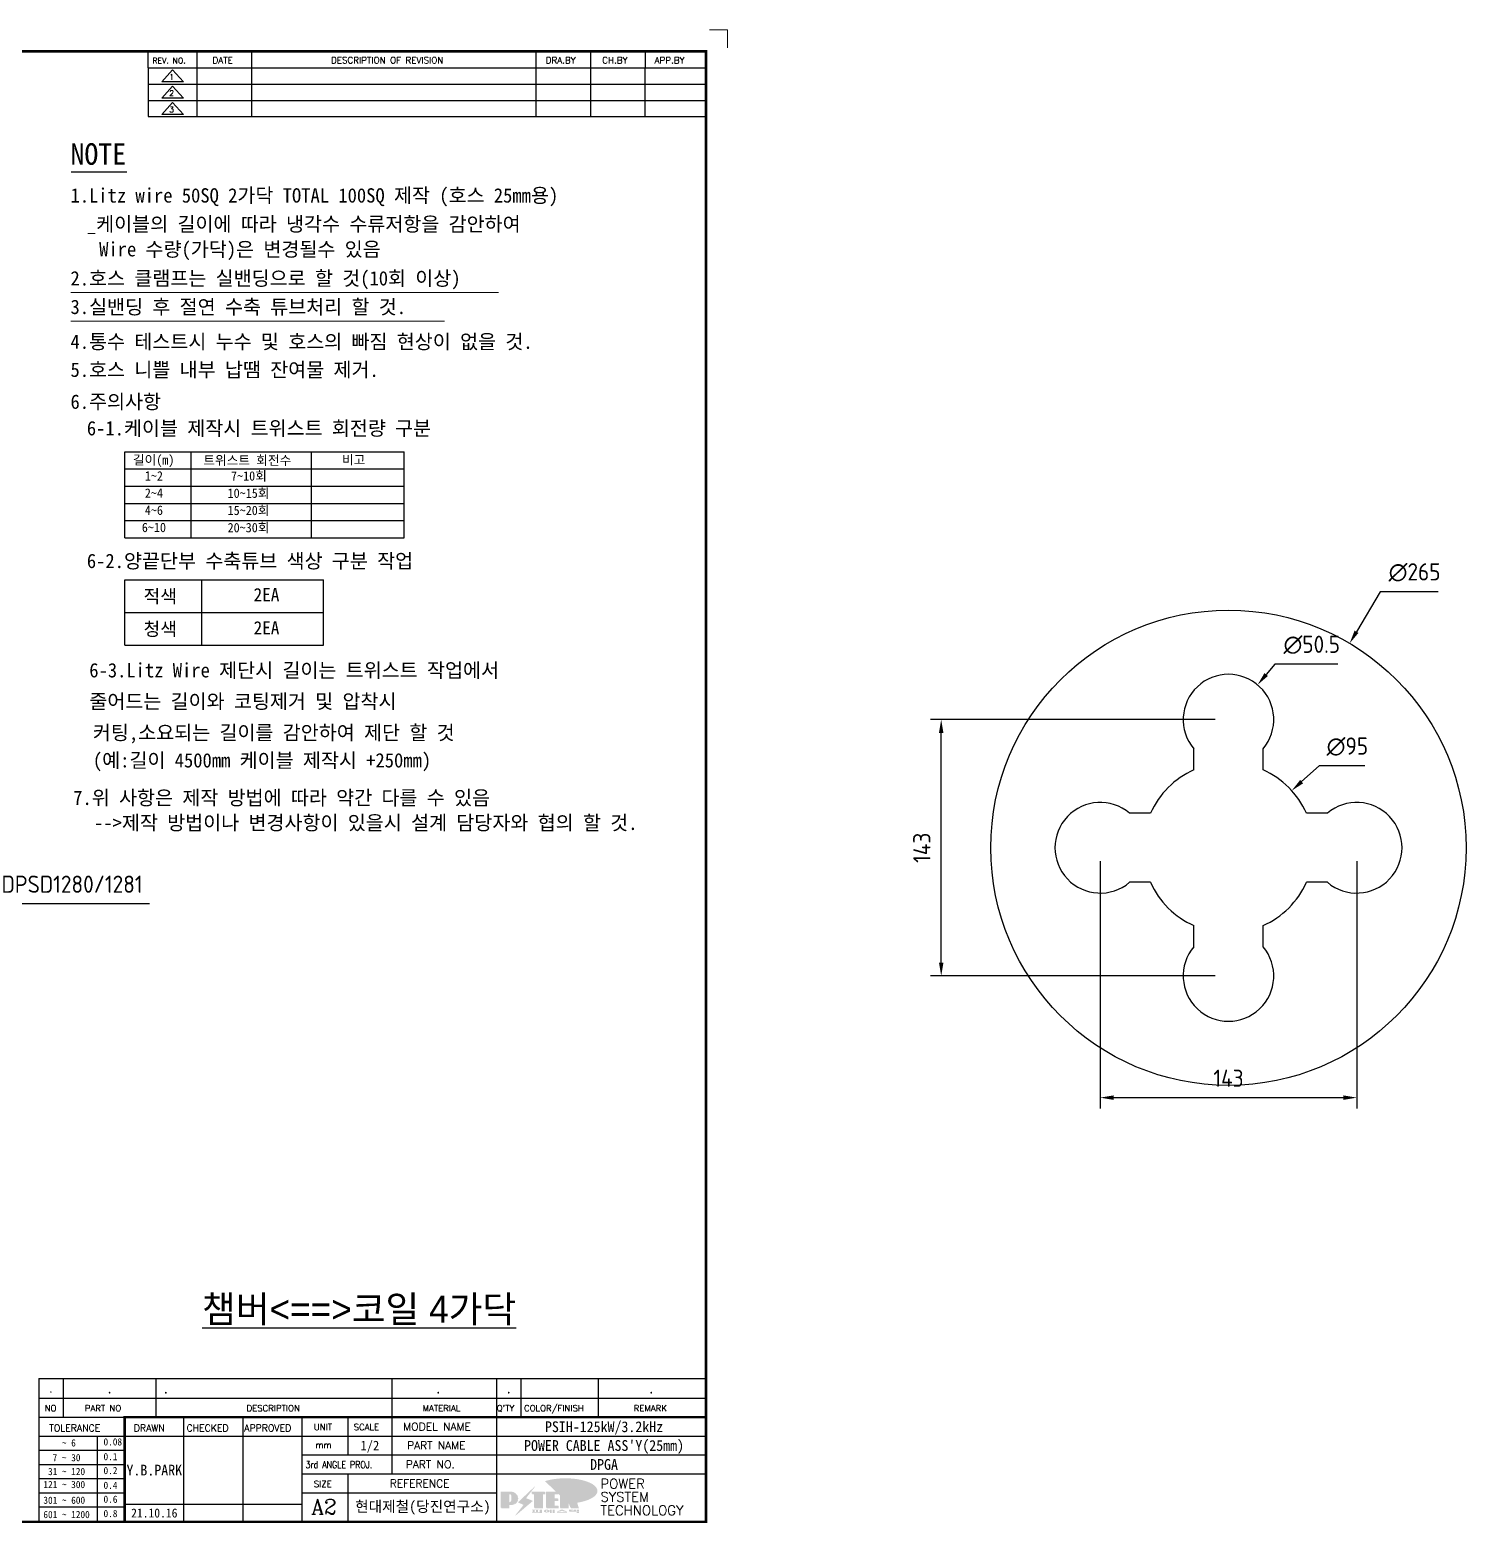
# Model space of a CAD drawing. Header units: millimetres. Extents: x 6089 to 10633, y -545 to 822.
# Drawn here: x 8194 to 8995, y -11 to 822 of the extents above; entities that cross this region are included whole.
import ezdxf
from ezdxf.enums import TextEntityAlignment as Align

# ---------------------------------------------------------------- set-up
doc = ezdxf.new("R2010")
doc.units = ezdxf.units.MM
doc.layers.add('FORMAT-1', color=7, linetype='Continuous')
doc.layers.add('line', color=3, linetype='Continuous')
doc.styles.add('HAN', font='')
doc.styles.add('RC', font='ROMANC.SHX')
doc.styles.add('ROMANT', font='romant')
doc.styles.add('RT', font='ROMANT.SHX', dxfattribs={"oblique": 15})
doc.styles.get("Standard").update_dxf_attribs({"font": 'ISOCP.SHX', "bigfont": 'WHGTXT.SHX'})
doc.styles.get('HAN').set_extended_font_data('GulimChe')
doc.dimstyles.new('PS-3', dxfattribs={"dimscale": 3, "dimtxt": 3.2, "dimasz": 2.5, "dimexe": 2, "dimexo": 2.5, "dimgap": 2, "dimtad": 1, "dimtoh": 1, "dimrnd": 0.05, "dimzin": 12, "dimdsep": 46, "dimtxsty": 'Standard', "dimcen": 0, "dimclrt": 2, "dimazin": 3, "dimtfac": 1, "dimtofl": 0, "dimtmove": 0, "dimatfit": 3, "dimfxl": 0, "dimtolj": 1, "dimtzin": 0, "dimarcsym": 0})

# ---------------------------------------------------------------- blocks, each defined once
blk = doc.blocks.new('no2')
at = {"color": 180}
for p, q in [((0, 5.5), (0, 0)), ((0, 5.5), (186, 5.5)), ((6.79, 5.5), (6.79, 0)), ((32.74, 0.11), (32.74, 5.5)), ((98.4, 5.5), (98.4, 0)), ((127.61, 5.5), (127.61, 0)), ((134.43, 5.5), (134.43, 0)), ((155.98, 5.5), (155.98, 0))]:
    blk.add_line(p, q, dxfattribs=at)
at = {"color": 2, "style": 'HAN'}
for tag, p in [('PART-NO', (19.76, 2.75)), ('MATERIAL', (111.38, 2.75)), ("Q'TY", (131.02, 2.75)), ('COLOR/FINISH', (145.2, 2.75)), ('REMARK', (170.76, 2.75))]:
    blk.add_attdef(tag, text='', height=2.9, dxfattribs=at).set_placement(p, align=Align.MIDDLE_CENTER)
blk.add_attdef('DESCRIPTION', text='', height=2.9, dxfattribs=at).set_placement((34.51, 2.75), align=Align.MIDDLE_LEFT)
at = {"color": 2, "style": 'RT', "oblique": 15}
blk.add_attdef('NO', text='', height=1.74, dxfattribs=at).set_placement((3.38, 2.51), align=Align.MIDDLE_CENTER)
blk = doc.blocks.new('re2')
at = {"color": 180}
for p, q in [((0, 0), (0, -4.55)), ((6.87, -0.64), (3.86, -3.91)), ((9.88, -3.91), (3.86, -3.91)), ((6.87, -0.64), (9.88, -3.91)), ((13.74, -4.55), (13.74, 0)), ((28.97, -4.55), (28.97, 0)), ((108.25, -4.55), (108.25, 0)), ((123.49, -4.55), (123.49, 0)), ((138.64, -4.55), (138.64, 0)), ((0, -4.55), (155.53, -4.55))]:
    blk.add_line(p, q, dxfattribs=at)
at = {"color": 2, "style": 'RC', "oblique": 15}
blk.add_attdef('REV.NO', text='', height=1.56, dxfattribs=at).set_placement((6.59, -2.56), align=Align.MIDDLE_CENTER)
blk.add_attdef('-1', text='', height=1.56, dxfattribs=at).set_placement((9.37, -1.66), align=Align.MIDDLE_LEFT)
at = {"color": 2, "style": 'HAN'}
for tag, p in [('REV.-DATE', (21.36, -2.28)), ('DRA.BY', (115.87, -2.28)), ('CH.BY', (131.07, -2.28)), ('APP.BY', (147.09, -2.28))]:
    blk.add_attdef(tag, text='', height=2.5, dxfattribs=at).set_placement(p, align=Align.MIDDLE_CENTER)
blk.add_attdef('DESCRIPTION-OF-REVISION', text='', height=2.5, dxfattribs=at).set_placement((31.61, -2.28), align=Align.MIDDLE_LEFT)
blk = doc.blocks.new('new LOGO')
at = {"layer": 'line'}
h = blk.add_hatch(color=1, dxfattribs=at)
h.paths.add_polyline_path([(41.5, 16.4), (54.3, 16.4, 1), (54.3, 82.9), (0, 82.9), (0, -0.1), (41.5, -0.1)])
h.paths.add_polyline_path([(41.5, 27.9), (41.5, 71.9), (43.6, 71.9, -0.414214), (54.6, 60.9), (54.6, 38.9, -0.414214), (43.6, 27.9)], flags=16)
h.paths.add_polyline_path([(214.7, 71.9), (227.5, 71.9), (227.5, 82.9), (159.7, 82.9), (159.7, 71.9), (172.5, 71.9), (172.5, -0.1), (214.7, -0.1)])
h.paths.add_polyline_path([(276, 37.4), (294.8, 37.4), (294.8, 49.1), (276, 49.1), (276, 71.9), (294.8, 71.9), (294.8, 82.9), (234.5, 82.9), (234.5, -0.1), (297, -0.1), (297, 10.9), (276, 10.9)])
h.paths.add_polyline_path([(347.2, 35.2), (359.7, -0.1), (400.5, -0.1), (379.6, 66.8), (399.7, 82.9), (380.6, 82.9), (347.2, 61.6), (347.2, 82.9), (305.5, 82.9), (305.5, -0.1), (347.2, -0.1)])
h = blk.add_hatch(color=250, dxfattribs=at)
h.paths.add_polyline_path([(44.5, 69.4), (46.6, 69.4, -0.129793), (52, 68, 0.221832), (43.6, 71.9), (41.5, 71.9), (41.5, 27.9), (43.6, 27.9, 0.02048), (44.5, 28)], flags=17)
h.paths.add_polyline_path([(44.5, 13.9), (57.3, 13.9, 0.72362), (77.1, 73.9, -0.679777), (54.3, 16.4), (41.5, 16.4), (41.5, -0.1), (3, -0.1), (3, -2.6), (44.5, -2.6)])
h.paths.add_polyline_path([(117.9, 14.2), (71.5, -44.4), (77.1, -39.6), (120.8, 15.6), (92, 28.9), (173.3, 106), (177.5, 111.4), (89.1, 27.6)])
h.paths.add_polyline_path([(162.7, 71.9), (162.7, 69.4), (172.5, 69.4), (172.5, 71.9)], flags=17)
h.paths.add_polyline_path([(217.7, 69.4), (230.5, 69.4), (230.5, 80.4), (227.5, 80.4), (227.5, 71.9), (214.7, 71.9), (214.7, -0.1), (175.5, -0.1), (175.5, -2.6), (217.7, -2.6)])
h.paths.add_polyline_path([(297.8, 46.6), (294.8, 46.6), (294.8, 37.4), (276, 37.4), (276, 10.9), (279, 10.9), (279, 34.9), (297.8, 34.9)])
h.paths.add_polyline_path([(300, 8.4), (297, 8.4), (297, -0.1), (237.5, -0.1), (237.5, -2.6), (300, -2.6)])
h.paths.add_polyline_path([(297.8, 80.4), (294.8, 80.4), (294.8, 71.9), (276, 71.9), (276, 49.1), (279, 49.1), (279, 69.4), (297.8, 69.4)])
h.paths.add_polyline_path([(350.2, 80.4), (347.2, 80.4), (347.2, 61.6), (350.2, 63.5)])
h.paths.add_polyline_path([(350.2, 26.7), (347.2, 35.2), (347.2, -0.1), (308.5, -0.1), (308.5, -2.6), (350.2, -2.6)])
h.paths.add_polyline_path([(402.7, 80.4), (396.5, 80.4), (379.6, 66.8), (400.5, -0.1), (361.8, -0.1), (362.7, -2.6), (403.5, -2.6), (382.6, 64.3)])
blk.add_hatch(color=5, dxfattribs=at).paths.add_polyline_path([(166.3, 35), (131, 49), (180.4, 112.7), (92, 28.9), (120.8, 15.6), (74.4, -43)])
h = blk.add_hatch(color=253, dxfattribs=at)
edge = h.paths.add_edge_path()
edge.add_ellipse((333.9, 86.4), major_axis=(-165.9, 0), ratio=0.39426, start_angle=111.51268, end_angle=334.46902)
edge.add_ellipse((314.1, 81.2), major_axis=(-153.7, 0), ratio=0.40699, start_angle=121.30662, end_angle=327.74369, ccw=False)
edge.add_line((394, 27.8), (394.7, 25.6))
h = blk.add_hatch(color=250, dxfattribs=at)
edge = h.paths.add_edge_path()
edge.add_ellipse((237.8, -17.6), major_axis=(-14.3, 0), ratio=0.526336, start_angle=192.2456, end_angle=269.07481)
edge.add_line((238.1, -10.1), (237.6, -10.1))
edge.add_ellipse((237.8, -17.6), major_axis=(-14.3, 0), ratio=0.526336, start_angle=270.92519, end_angle=449.07481)
edge.add_line((237.6, -25.1), (238.1, -25.1))
edge.add_ellipse((237.8, -17.6), major_axis=(-14.3, 0), ratio=0.526336, start_angle=450.92519, end_angle=527.7544)
edge.add_line((251.7, -19.2), (254.1, -19.2))
edge.add_line((254.1, -19.2), (254.1, -27.1))
edge.add_line((254.1, -27.1), (263.1, -27.1))
edge.add_line((263.1, -27.1), (263.1, -10.1))
edge.add_line((263.1, -10.1), (254.1, -10.1))
edge.add_line((254.1, -10.1), (254.1, -16))
edge.add_line((254.1, -16), (251.7, -16))
h.paths.add_polyline_path([(241, -16.4), (241, -18.7, -1), (234.4, -18.7), (234.4, -16.4, -1)], flags=16)
h.paths.add_polyline_path([(278.2, -10.1), (268.1, -10.1), (268.1, -27.1), (278.2, -27.1)])
h.paths.add_polyline_path([(310.3, -10.1), (310.3, -11.1, -0.157169), (289.3, -17.5), (294, -19.9, 0.128407), (316.3, -15.9, 0.128407), (338.6, -19.9), (343.3, -17.5, -0.157169), (322.2, -11.1), (322.2, -10.1)])
h.paths.add_polyline_path([(342.1, -25.1), (342.1, -22.3), (290.4, -22.3), (290.4, -25.1)])
h.paths.add_polyline_path([(352, -10.1), (352, -16.2, 0.414214), (354, -18.2), (378.7, -18.2), (378.7, -19.6), (390.2, -19.6), (390.2, -10.1), (378.7, -10.1), (378.7, -13.6), (374.7, -13.6), (374.7, -15.1), (378.7, -15.1), (378.7, -16.2), (364.7, -16.2), (364.7, -15.1), (371.2, -15.1), (371.2, -13.6), (364.7, -13.6), (364.7, -12.6), (374.7, -12.6), (374.7, -10.1)])
h.paths.add_polyline_path([(393.8, -10.1), (393.8, -19.6), (405, -19.6), (405, -10.1)])
h.paths.add_polyline_path([(405, -27.1), (405, -20.9), (356.8, -20.9), (356.8, -23), (391.8, -23), (391.8, -27.1)])
h.paths.add_polyline_path([(200.4, -10.1), (200.4, -22.3), (193.2, -22.3), (193.2, -12.6), (196.6, -12.6), (196.6, -10.1), (161, -10.1), (161, -12.6), (164.5, -12.6), (164.5, -22.3), (161, -22.3), (161, -25.1), (200.4, -25.1), (200.4, -27.1), (213.9, -27.1), (213.9, -10.1)])
h.paths.add_polyline_path([(182, -12.6), (175.6, -12.6), (175.6, -22.3), (182, -22.3)], flags=17)
blk = doc.blocks.new('format-2')
at = {"color": 3, "lineweight": 9}
for p in [(604, 422), (609, 417)]:
    blk.add_line(p, (609, 422), dxfattribs=at)
at = {"color": 180}
for p, q in [((447.47, 411.45), (447.47, 416)), ((461.21, 411.45), (461.21, 416)), ((476.44, 411.45), (476.44, 416)), ((555.72, 411.45), (555.72, 416)), ((570.95, 411.45), (570.95, 416)), ((586.11, 411.45), (586.11, 416)), ((447.47, 411.45), (603, 411.45)), ((417, 40.49), (603, 40.49)), ((417, 40.49), (417, 6)), ((423.79, 40.49), (423.79, 35.21)), ((449.74, 35.21), (449.74, 40.49)), ((515.4, 40.49), (515.4, 35.21)), ((544.61, 40.49), (544.61, 35.21)), ((551.43, 40.49), (551.43, 35.21)), ((572.98, 40.49), (572.98, 35.21)), ((417, 35.21), (440.98, 35.21)), ((457.46, 6), (457.46, 35.21)), ((473.95, 6), (473.95, 35.21)), ((490.44, 6), (490.44, 35.21)), ((503.22, 35.21), (503.22, 24.65)), ((515.4, 35.21), (515.4, 19.37)), ((544.61, 35.21), (544.61, 6)), ((417, 29.93), (440.98, 29.93)), ((433.39, 6.23), (433.39, 29.93)), ((440.98, 29.93), (603, 29.93)), ((417, 25.98), (440.98, 25.98)), ((417, 22.03), (440.98, 22.03)), ((490.44, 24.65), (603, 24.65)), ((417, 18.08), (440.98, 18.08)), ((490.44, 19.37), (603, 19.37)), ((503.22, 19.37), (503.22, 6)), ((417, 14.13), (440.98, 14.13)), ((490.44, 14.09), (544.61, 14.09)), ((417, 10.18), (440.98, 10.18)), ((440.98, 10.95), (490.44, 10.95))]:
    blk.add_line(p, q, dxfattribs=at)
at = {"color": 7, "const_width": 0.7}
blk.add_lwpolyline([(440.98, 6), (440.98, 35.21), (603, 35.21)], dxfattribs=at)
at = {"layer": 'FORMAT-1', "color": 7, "const_width": 0.7}
blk.add_lwpolyline([(18, 6), (18, 416), (603, 416), (603, 6)], close=True, dxfattribs=at)
at = {"xscale": 0.05400000000008731, "yscale": 0.05400000000008731, "zscale": 0.05400000000008731}
blk.add_blockref('new LOGO', (545.79, 9.96), dxfattribs=at)
at = {"color": 2}
for s, height, style, p in [('REV. NO.', 1.56, 'RC', (448.73, 412.65)), ('DATE', 1.788, 'RC', (465.45, 412.64)), ('DESCRIPTION OF REVISION', 1.7875, 'RC', (498.48, 412.64)), ('DRA.BY', 1.788, 'RC', (558.33, 412.64)), ('CH.BY', 1.788, 'RC', (574.09, 412.64)), ('APP.BY', 1.788, 'RC', (588.68, 412.64)), ('NO', 1.742, 'RC', (418.66, 36.83)), ('PART NO', 1.742, 'RC', (429.86, 36.83)), ('DESCRIPTION', 1.7424, 'RC', (474.93, 36.83)), ('MATERIAL', 1.742, 'RC', (524.02, 36.83)), ("Q'TY", 1.742, 'RC', (544.67, 36.83)), ('COLOR/FINISH', 1.7424, 'RC', (552.3, 36.83)), ('REMARK', 1.742, 'RC', (582.87, 36.83)), ('MODEL NAME', 2.178, 'RC', (518.62, 31.46)), (' TOLERANCE', 1.9, 'RC', (418.61, 31.22)), ('0.08', 2, 'HAN', (435.07, 27.31)), ('DRAWN', 1.9, 'RC', (443.5, 31.22)), ('CHECKED', 1.9, 'RC', (458.21, 31.22)), ('APPROVED', 1.9, 'RC', (474.3, 31.22)), ('UNIT', 1.742, 'RC', (493.69, 31.55)), ('SCALE', 1.742, 'RC', (504.82, 31.55)), ('    ~ 6', 2, 'HAN', (418.3, 27.03)), ('0.1', 2, 'HAN', (435.07, 23.2)), ('mm', 1.742, 'RC', (494.17, 26.56)), ('PART NAME', 2.178, 'RC', (519.67, 26.24)), (' 31 ~ 120', 2, 'HAN', (418.3, 19.04)), ('  7 ~ 30', 2, 'HAN', (418.3, 22.91)), ('0.2', 2, 'HAN', (435.07, 19.32)), ('PART NO.', 2.178, 'RC', (519.34, 20.96)), ('121 ~ 300', 2, 'HAN', (418.3, 15.42)), ('0.4', 2, 'HAN', (435.07, 15.2)), ('SIZE', 1.742, 'RC', (493.69, 15.72)), ('REFERENCE', 2.178, 'RC', (514.84, 15.61)), ('301 ~ 600', 2, 'HAN', (418.3, 11.04)), ('0.6', 2, 'HAN', (435.07, 11.32)), ('601 ~ 1200', 2, 'HAN', (418.3, 7.05)), ('0.8', 2, 'HAN', (435.07, 7.33))]:
    blk.add_text(s, height=height, dxfattribs=dict(at, style=style)).set_placement(p)
at = {"color": 2, "style": 'RC', "width": 0.8}
blk.add_text('3rd ANGLE PROJ.', height=2, dxfattribs=at).set_placement((491.37, 20.97))
at = {"style": 'ROMANT'}
for s, p in [('POWER', (573.59, 15.27)), ('SYSTEM', (573.59, 11.63)), ('TECHNOLOGY', (573.59, 7.87))]:
    blk.add_text(s, height=2.7, dxfattribs=at).set_placement(p)
at = {"color": 2, "lineweight": 30, "style": 'RC'}
blk.add_text('A2', height=4.182, dxfattribs=at).set_placement((492.93, 8.17))
at = {"style": 'HAN'}
for tag, height, p in [('MODEL-NAME', 3, (574.6, 32.53)), ('SCALE', 2.7, (509.31, 27.29)), ('PART-NAME', 3, (574.6, 27.29)), ('DRA-BY', 3, (449.22, 20.44)), ('CH-BY', 3, (465.71, 20.44)), ('APP-BY', 3, (482.2, 20.44)), ('PART-NO', 3, (574.6, 22.01)), ('DRA-DATE', 2.5, (449.22, 8.48)), ('CH-DATE', 2.5, (465.71, 8.48)), ('APP-DATE', 2.5, (482.2, 8.48)), ('관련업체명', 3, (524.09, 10.29))]:
    blk.add_attdef(tag, text='', height=height, dxfattribs=at).set_placement(p, align=Align.MIDDLE_CENTER)
blk = doc.blocks.new('*D487')
at = {"color": 0, "lineweight": -2}
for p, q in [((8947.19, 508.62), (8933.96, 486.3)), ((8979.51, 508.62), (8947.19, 508.62))]:
    blk.add_line(p, q, dxfattribs=at)
at = {"color": 0}
blk.add_solid([(8932.89, 486.94), (8935.04, 485.66), (8930.14, 479.85)], dxfattribs=at)
at = {"layer": 'DEFPOINTS', "color": 0}
for p in [(8930.14, 479.85), (8795.04, 251.87)]:
    blk.add_point(p, dxfattribs=at)
at = {"color": 2, "insert": (8966.35, 519.42), "char_height": 9.6, "attachment_point": 5}
blk.add_mtext('\\A1;∅265', dxfattribs=at)
blk = doc.blocks.new('*D488')
at = {"color": 0, "lineweight": -2}
for p, q in [((8888.42, 468.23), (8883.61, 462.48)), ((8923.62, 468.23), (8888.42, 468.23))]:
    blk.add_line(p, q, dxfattribs=at)
at = {"color": 0}
blk.add_solid([(8882.65, 463.28), (8884.57, 461.67), (8878.8, 456.72)], dxfattribs=at)
at = {"layer": 'DEFPOINTS', "color": 0}
for p in [(8878.8, 456.72), (8846.38, 418)]:
    blk.add_point(p, dxfattribs=at)
at = {"color": 2, "insert": (8909.02, 479.03), "char_height": 9.6, "attachment_point": 5}
blk.add_mtext('\\A1;∅50.5', dxfattribs=at)
blk = doc.blocks.new('*D489')
at = {"color": 0, "lineweight": -2}
for p, q in [((8791.09, 358.36), (8791.09, 220.53)), ((8934.09, 358.36), (8934.09, 220.53)), ((8798.59, 226.53), (8926.59, 226.53))]:
    blk.add_line(p, q, dxfattribs=at)
at = {"color": 0}
for points in [[(8798.59, 227.78), (8798.59, 225.28), (8791.09, 226.53)], [(8926.59, 227.78), (8926.59, 225.28), (8934.09, 226.53)]]:
    blk.add_solid(points, dxfattribs=at)
at = {"layer": 'DEFPOINTS', "color": 0}
for p in [(8791.09, 365.86), (8934.09, 365.86), (8934.09, 226.53)]:
    blk.add_point(p, dxfattribs=at)
at = {"color": 2, "insert": (8862.59, 237.33), "char_height": 9.6, "attachment_point": 5}
blk.add_mtext('\\A1;143', dxfattribs=at)
blk = doc.blocks.new('*D490')
at = {"color": 0, "lineweight": -2}
for p, q in [((8855.09, 437.36), (8696.42, 437.36)), ((8702.42, 301.86), (8702.42, 429.86)), ((8855.09, 294.36), (8696.42, 294.36))]:
    blk.add_line(p, q, dxfattribs=at)
at = {"color": 0}
for points in [[(8701.17, 429.86), (8703.67, 429.86), (8702.42, 437.36)], [(8701.17, 301.86), (8703.67, 301.86), (8702.42, 294.36)]]:
    blk.add_solid(points, dxfattribs=at)
at = {"layer": 'DEFPOINTS', "color": 0}
for p in [(8702.42, 437.36), (8862.59, 437.36), (8862.59, 294.36)]:
    blk.add_point(p, dxfattribs=at)
at = {"color": 2, "insert": (8691.62, 365.86), "char_height": 9.6, "attachment_point": 5, "rotation": 90}
blk.add_mtext('\\A1;143', dxfattribs=at)
blk = doc.blocks.new('*D491')
at = {"color": 0, "lineweight": -2}
for p, q in [((8913.06, 411.47), (8903.39, 402.74)), ((8938.69, 411.47), (8913.06, 411.47))]:
    blk.add_line(p, q, dxfattribs=at)
at = {"color": 0}
blk.add_solid([(8902.56, 403.67), (8904.23, 401.81), (8897.83, 397.71)], dxfattribs=at)
at = {"layer": 'DEFPOINTS', "color": 0}
for p in [(8897.83, 397.71), (8827.35, 334.01)]:
    blk.add_point(p, dxfattribs=at)
at = {"color": 2, "insert": (8928.87, 422.27), "char_height": 9.6, "attachment_point": 5}
blk.add_mtext('\\A1;∅95', dxfattribs=at)

msp = doc.modelspace()

# ---------------------------------------------------------------- linework, layer by layer
for p, q in [((8217.309, 742.8), (8248.432, 742.8)), ((8247.291, 586.693), (8402.911, 586.693)), ((8247.291, 538.693), (8247.291, 586.693)), ((8284.277, 538.693), (8284.277, 586.693)), ((8351.405, 538.693), (8351.405, 586.693)), ((8402.911, 538.693), (8402.911, 586.693)), ((8247.291, 577.093), (8402.911, 577.093)), ((8247.291, 567.493), (8402.911, 567.493)), ((8247.291, 557.893), (8402.911, 557.893)), ((8247.291, 548.293), (8402.911, 548.293)), ((8247.291, 538.693), (8402.911, 538.693)), ((8247.291, 515.3), (8358.036, 515.3)), ((8247.291, 478.82), (8247.291, 515.3)), ((8290.226, 478.82), (8290.226, 515.3)), ((8358.036, 478.82), (8358.036, 515.3)), ((8247.291, 497.06), (8358.036, 497.06)), ((8247.291, 478.82), (8358.036, 478.82))]:
    msp.add_line(p, q)
at = {"lineweight": 0}
for p, q in [((8217.134, 675.568), (8455.631, 675.568)), ((8217.134, 659.444), (8425.453, 659.444))]:
    msp.add_line(p, q, dxfattribs=at)
at = {"color": 32}
for p, q in [((8843.34, 409.285), (8843.34, 421.021)), ((8881.84, 409.285), (8881.84, 421.021)), ((8819.165, 385.111), (8807.43, 385.111)), ((8917.75, 385.111), (8906.014, 385.111)), ((8819.165, 346.611), (8807.43, 346.611)), ((8917.75, 346.611), (8906.014, 346.611)), ((8843.34, 310.701), (8843.34, 322.436)), ((8881.84, 310.701), (8881.84, 322.436))]:
    msp.add_line(p, q, dxfattribs=at)
msp.add_circle((8862.59, 365.861), 132.5, dxfattribs=at)
for centre, radius, start, end in [((8862.59, 437.361), 25.25, 319.674132, 220.325868), ((8862.59, 365.861), 47.5, 113.907619, 156.092381), ((8862.59, 365.861), 47.5, 23.907619, 66.092381), ((8791.09, 365.861), 25.25, 49.674132, 310.325868), ((8934.09, 365.861), 25.25, 229.674132, 130.325868), ((8862.59, 365.861), 47.5, 203.907619, 246.092381), ((8862.59, 365.861), 47.5, 293.907619, 336.092381), ((8862.59, 294.361), 25.25, 139.674132, 40.325868)]:
    msp.add_arc(centre, radius, start, end, dxfattribs=at)

# ---------------------------------------------------------------- block references
at = {"xscale": 2, "yscale": 2, "zscale": 2}
msp.add_blockref('format-2', (7365.242, -22.042), dxfattribs=at).add_auto_attribs({'관련업체명': '현대제철(당진연구소)', 'SCALE': '1/2', 'PART-NO': 'DPGA', 'PART-NAME': "POWER CABLE ASS'Y(25mm)", 'MODEL-NAME': 'PSIH-125kW/3.2kHz', 'DRA-BY': 'Y.B.PARK', 'DRA-DATE': '21.10.16'})
ref = msp.add_blockref('re2', (8260.174, 800.858), dxfattribs=dict(xscale=2, yscale=2, zscale=2))
ref.add_attrib('REV.NO', '1', dxfattribs={"color": 2, "height": 3.12, "style": 'RC'}).set_placement((8273.35, 795.744), align=Align.MIDDLE_CENTER)
ref = msp.add_blockref('re2', (8260.174, 791.758), dxfattribs=dict(xscale=2, yscale=2, zscale=2))
ref.add_attrib('REV.NO', '2', dxfattribs={"color": 2, "height": 3.12, "style": 'RC'}).set_placement((8273.35, 786.644), align=Align.MIDDLE_CENTER)
ref = msp.add_blockref('re2', (8260.174, 782.658), dxfattribs=dict(xscale=2, yscale=2, zscale=2))
ref.add_attrib('REV.NO', '3', dxfattribs={"color": 2, "height": 3.12, "style": 'RC'}).set_placement((8273.35, 777.544), align=Align.MIDDLE_CENTER)
ref = msp.add_blockref('no2', (8199.242, 58.947), dxfattribs=dict(xscale=2, yscale=2, zscale=2))
ref.add_attrib('REMARK', '.', dxfattribs={"color": 2, "height": 5.8, "style": 'HAN'}).set_placement((8540.753, 64.447), align=Align.MIDDLE_CENTER)
ref.add_attrib("Q'TY", '.', dxfattribs={"color": 2, "height": 5.8, "style": 'HAN'}).set_placement((8461.283, 64.447), align=Align.MIDDLE_CENTER)
ref.add_attrib('MATERIAL', '.', dxfattribs={"color": 2, "height": 5.8, "style": 'HAN'}).set_placement((8421.992, 64.447), align=Align.MIDDLE_CENTER)
ref.add_attrib('DESCRIPTION', '.', dxfattribs={"color": 2, "height": 5.8, "style": 'HAN'}).set_placement((8268.258, 64.447), align=Align.MIDDLE_LEFT)
ref.add_attrib('PART-NO', '.', dxfattribs={"color": 2, "height": 5.8, "style": 'HAN'}).set_placement((8238.771, 64.447), align=Align.MIDDLE_CENTER)
ref.add_attrib('NO', '.', dxfattribs={"color": 2, "height": 3.48, "style": 'RT'}).set_placement((8206.011, 63.961), align=Align.MIDDLE_CENTER)

# ---------------------------------------------------------------- texts
at = {"color": 2, "style": 'HAN'}
for s, height, p in [('NOTE', 12, (8216.967, 746.729)), ('_케이블의 길이에 따라 냉각수 수류저항을 감안하여 ', 8, (8226.091, 709.639)), ('Wire 수량(가닥)은 변경될수 있음', 8, (8232.935, 695.639)), ('4.통수 테스트시 누수 및 호스의 빠짐 현상이 없을 것.', 8, (8216.967, 644.092)), ('5.호스 니쁠 내부 납땜 잔여물 제거.', 8, (8216.967, 628.444)), ('6.주의사항', 8, (8216.967, 610.628)), ('6-1.케이블 제작시 트위스트 회전량 구분', 8, (8226.091, 595.834)), ('6-2.양끝단부 수축튜브 색상 구분 작업', 8, (8226.091, 521.823)), ('6-3.Litz Wire 제단시 길이는 트위스트 작업에서', 8, (8227.443, 460.866)), ('줄어드는 길이와 코팅제거 및 압착시 ', 8, (8227.443, 443.521)), ('커팅,소요되는 길이를 감안하여 제단 할 것', 8, (8229.437, 426.088)), ('(예:길이 4500mm 케이블 제작시 +250mm)', 8, (8229.437, 410.639)), ('7.위 사항은 제작 방법에 따라 약간 다를 수 있음', 8, (8218.475, 389.74)), ('-->제작 방법이나 변경사항이 있을시 설계 담당자와 협의 할 것.', 8, (8230.111, 375.805))]:
    msp.add_text(s, height=height, dxfattribs=at).set_placement(p)
at = {"color": 1, "style": 'HAN'}
for s, p in [('1.Litz wire 50SQ 2가닥 TOTAL 100SQ 제작 (호스 25mm용)', (8216.967, 725.639)), ('2.호스 클램프는 실밴딩으로 할 것(10회 이상)', (8216.967, 679.427)), ('3.실밴딩 후 절연 수축 튜브처리 할 것.', (8216.967, 663.484))]:
    msp.add_text(s, height=8, dxfattribs=at).set_placement(p)
at = {"color": 2, "style": 'HAN'}
for s, p in [('길이(m)', (8263.321, 581.8)), ('트위스트 회전수', (8315.51, 581.988)), ('비고', (8374.844, 582.287)), ('1~2', (8263.464, 573.253)), ('7~10회', (8316.46, 573.253)), ('10~15회', (8316.243, 563.653)), ('2~4', (8263.464, 563.653)), ('4~6', (8263.464, 554.053)), ('15~20회', (8316.243, 554.053)), ('6~10', (8263.464, 544.453)), ('20~30회', (8316.243, 544.453))]:
    msp.add_text(s, height=5.204, dxfattribs=at).set_placement(p, align=Align.MIDDLE)
at = {"color": 1, "style": 'HAN'}
for s, p in [('적색', (8267.024, 506.191)), ('2EA', (8326.236, 507.007))]:
    msp.add_text(s, height=7.4157, dxfattribs=at).set_placement(p, align=Align.MIDDLE)
at = {"color": 5, "style": 'HAN'}
for s, p in [('청색', (8267.024, 487.951)), ('2EA', (8326.236, 488.513))]:
    msp.add_text(s, height=7.4157, dxfattribs=at).set_placement(p, align=Align.MIDDLE)
at = {"color": 2, "insert": (8178.516, 340.748, -0.145), "char_height": 9.6, "attachment_point": 7}
msp.add_mtext('DPSD1280/1281', dxfattribs=at)
at = {"color": 1, "insert": (8377.858, 107.82, -0.145), "char_height": 15, "attachment_point": 5}
msp.add_mtext('\\A1;{\\fGulim|b0|i0|c129|p50;\\L챔버<==>코일 4가닥}', dxfattribs=at)

# ---------------------------------------------------------------- dimensions: what is measured, and where the dimension line sits
for p1, p2, picture, middle in [((8795.039, 251.873), (8930.14, 479.848), '*D487', (8966.348, 508.617)), ((8827.349, 334.012), (8897.83, 397.71), '*D491', (8928.873, 411.472))]:
    dim = msp.add_diameter_dim_2p(p1=p1, p2=p2, dimstyle='PS-3')
    dim.commit()
    dim.dimension.update_dxf_attribs({"geometry": picture, "text_midpoint": middle, "dimtype": 163})
dim = msp.add_diameter_dim_2p(p1=(8846.384, 417.998), p2=(8878.796, 456.724), dimstyle='PS-3')
dim.commit()
dim.dimension.update_dxf_attribs({"geometry": '*D488', "text_midpoint": (8909.022, 479.027)})
dim = msp.add_linear_dim(base=(8702.425, 437.361), p1=(8862.59, 294.361), p2=(8862.59, 437.361), angle=90, dimstyle='PS-3')
dim.commit()
dim.dimension.update_dxf_attribs({"geometry": '*D490', "text_midpoint": (8691.625, 365.861)})
dim = msp.add_linear_dim(base=(8934.09, 226.534), p1=(8791.09, 365.861), p2=(8934.09, 365.861), dimstyle='PS-3')
dim.commit()
dim.dimension.update_dxf_attribs({"geometry": '*D489', "text_midpoint": (8862.59, 237.334)})

# ---------------------------------------------------------------- leaders
at = {"annotation_type": 0, "has_hookline": 1, "hookline_direction": 0, "text_width": 82.56}
msp.add_leader([(8145.614, 313.188, -0.145), (8165.016, 334.748, -0.145), (8172.516, 334.748, -0.145)], dimstyle='PS-3', override={"dimgap": 2, "dimtad": 1}, dxfattribs=at)

doc.saveas('drawing.dxf')
